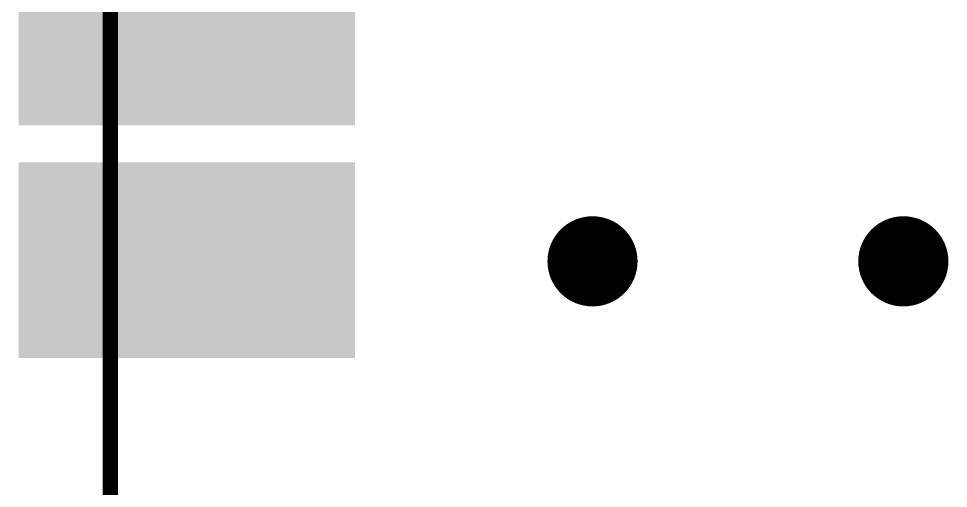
# Model space of a CAD drawing. Extents: x -38 to 69, y -21 to 41.
# Drawn here: x 11.82 to 19.42, y 14.66 to 18.49 of the extents above; entities that cross this region are included whole.
import ezdxf

# ---------------------------------------------------------------- set-up
doc = ezdxf.new("R2010")
doc.units = 0
for name, color, linetype in [('1', 12, 'CONTINUOUS'), ('18', 110, 'CONTINUOUS'), ('51', 53, 'CONTINUOUS')]:
    doc.layers.add(name, color=color, linetype=linetype)

# ---------------------------------------------------------------- blocks, each defined once
blk = doc.blocks.new('RECT')
blk.add_solid([(-0.5, -0.5), (0.5, -0.5), (-0.5, 0.5), (0.5, 0.5)])
blk = doc.blocks.new('ROUNDV')
at = {"const_width": 0.5}
blk.add_lwpolyline([(0, -0.25, 1), (0, 0.25, 1), (0, -0.25)], format="xyb", dxfattribs=at)

msp = doc.modelspace()

# ---------------------------------------------------------------- linework, layer by layer
at = {"layer": '51', "const_width": 0.127}
msp.add_lwpolyline([(12.57, 12.57), (12.57, 28.07)], dxfattribs=at)

# ---------------------------------------------------------------- block references
at = {"layer": '1', "xscale": 2.75, "yscale": 1.6, "rotation": 180}
for p in [(13.195, 18.42), (13.195, 16.52)]:
    msp.add_blockref('RECT', p, dxfattribs=at)
at = {"layer": '18', "xscale": 0.7366, "yscale": 0.7366}
for p in [(16.51, 16.51), (16.51, 16.51), (19.05, 16.51), (19.05, 16.51)]:
    msp.add_blockref('ROUNDV', p, dxfattribs=at)
at = {"layer": '51', "xscale": 1.8, "yscale": 1.5}
for p in [(13.57, 18.42), (13.57, 16.52)]:
    msp.add_blockref('RECT', p, dxfattribs=at)

doc.saveas('drawing.dxf')
